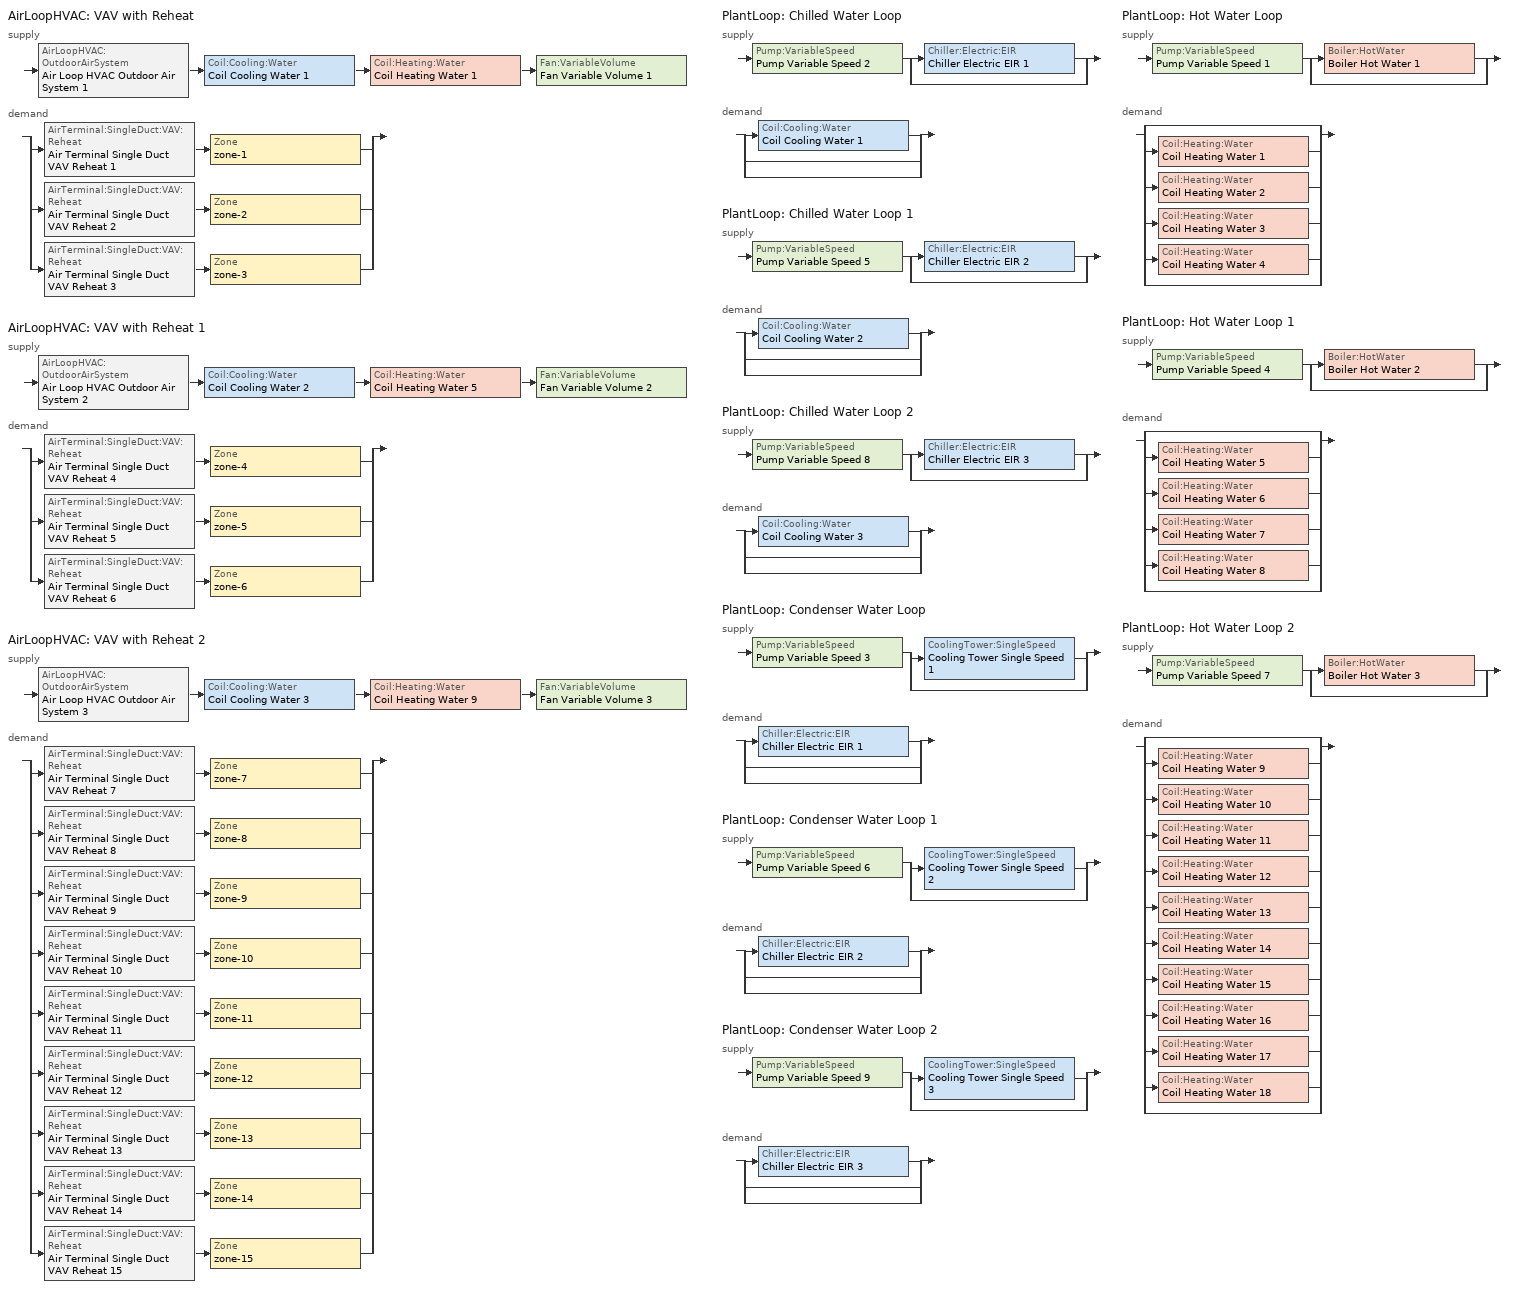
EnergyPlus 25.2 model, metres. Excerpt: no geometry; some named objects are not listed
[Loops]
AirLoopHVAC 'VAV with Reheat'
 supply: AirLoopHVAC:OutdoorAirSystem 'Air Loop HVAC Outdoor Air System 1' > Coil:Cooling:Water 'Coil Cooling Water 1' > Coil:Heating:Water 'Coil Heating Water 1' > Fan:VariableVolume 'Fan Variable Volume 1'
 demand: split
  | AirTerminal:SingleDuct:VAV:Reheat 'Air Terminal Single Duct VAV Reheat 1' > Zone 'zone-1'
  | AirTerminal:SingleDuct:VAV:Reheat 'Air Terminal Single Duct VAV Reheat 2' > Zone 'zone-2'
  | AirTerminal:SingleDuct:VAV:Reheat 'Air Terminal Single Duct VAV Reheat 3' > Zone 'zone-3'
AirLoopHVAC 'VAV with Reheat 1'
 supply: AirLoopHVAC:OutdoorAirSystem 'Air Loop HVAC Outdoor Air System 2' > Coil:Cooling:Water 'Coil Cooling Water 2' > Coil:Heating:Water 'Coil Heating Water 5' > Fan:VariableVolume 'Fan Variable Volume 2'
 demand: split
  | AirTerminal:SingleDuct:VAV:Reheat 'Air Terminal Single Duct VAV Reheat 4' > Zone 'zone-4'
  | AirTerminal:SingleDuct:VAV:Reheat 'Air Terminal Single Duct VAV Reheat 5' > Zone 'zone-5'
  | AirTerminal:SingleDuct:VAV:Reheat 'Air Terminal Single Duct VAV Reheat 6' > Zone 'zone-6'
AirLoopHVAC 'VAV with Reheat 2'
 supply: AirLoopHVAC:OutdoorAirSystem 'Air Loop HVAC Outdoor Air System 3' > Coil:Cooling:Water 'Coil Cooling Water 3' > Coil:Heating:Water 'Coil Heating Water 9' > Fan:VariableVolume 'Fan Variable Volume 3'
 demand: split
  | AirTerminal:SingleDuct:VAV:Reheat 'Air Terminal Single Duct VAV Reheat 7' > Zone 'zone-7'
  | AirTerminal:SingleDuct:VAV:Reheat 'Air Terminal Single Duct VAV Reheat 8' > Zone 'zone-8'
  | AirTerminal:SingleDuct:VAV:Reheat 'Air Terminal Single Duct VAV Reheat 9' > Zone 'zone-9'
  | AirTerminal:SingleDuct:VAV:Reheat 'Air Terminal Single Duct VAV Reheat 10' > Zone 'zone-10'
  | AirTerminal:SingleDuct:VAV:Reheat 'Air Terminal Single Duct VAV Reheat 11' > Zone 'zone-11'
  | AirTerminal:SingleDuct:VAV:Reheat 'Air Terminal Single Duct VAV Reheat 12' > Zone 'zone-12'
  | AirTerminal:SingleDuct:VAV:Reheat 'Air Terminal Single Duct VAV Reheat 13' > Zone 'zone-13'
  | AirTerminal:SingleDuct:VAV:Reheat 'Air Terminal Single Duct VAV Reheat 14' > Zone 'zone-14'
  | AirTerminal:SingleDuct:VAV:Reheat 'Air Terminal Single Duct VAV Reheat 15' > Zone 'zone-15'
PlantLoop 'Chilled Water Loop'
 supply: Pump:VariableSpeed 'Pump Variable Speed 2' > split
  | Chiller:Electric:EIR 'Chiller Electric EIR 1'
  | bypass
 demand: split
  | Coil:Cooling:Water 'Coil Cooling Water 1'
  | bypass
  | bypass
PlantLoop 'Chilled Water Loop 1'
 supply: Pump:VariableSpeed 'Pump Variable Speed 5' > split
  | Chiller:Electric:EIR 'Chiller Electric EIR 2'
  | bypass
 demand: split
  | Coil:Cooling:Water 'Coil Cooling Water 2'
  | bypass
  | bypass
PlantLoop 'Chilled Water Loop 2'
 supply: Pump:VariableSpeed 'Pump Variable Speed 8' > split
  | Chiller:Electric:EIR 'Chiller Electric EIR 3'
  | bypass
 demand: split
  | Coil:Cooling:Water 'Coil Cooling Water 3'
  | bypass
  | bypass
PlantLoop 'Condenser Water Loop'
 supply: Pump:VariableSpeed 'Pump Variable Speed 3' > split
  | CoolingTower:SingleSpeed 'Cooling Tower Single Speed 1'
  | bypass
 demand: split
  | Chiller:Electric:EIR 'Chiller Electric EIR 1'
  | bypass
  | bypass
PlantLoop 'Condenser Water Loop 1'
 supply: Pump:VariableSpeed 'Pump Variable Speed 6' > split
  | CoolingTower:SingleSpeed 'Cooling Tower Single Speed 2'
  | bypass
 demand: split
  | Chiller:Electric:EIR 'Chiller Electric EIR 2'
  | bypass
  | bypass
PlantLoop 'Condenser Water Loop 2'
 supply: Pump:VariableSpeed 'Pump Variable Speed 9' > split
  | CoolingTower:SingleSpeed 'Cooling Tower Single Speed 3'
  | bypass
 demand: split
  | Chiller:Electric:EIR 'Chiller Electric EIR 3'
  | bypass
  | bypass
PlantLoop 'Hot Water Loop'
 supply: Pump:VariableSpeed 'Pump Variable Speed 1' > split
  | Boiler:HotWater 'Boiler Hot Water 1'
  | bypass
 demand: split
  | bypass
  | Coil:Heating:Water 'Coil Heating Water 1'
  | Coil:Heating:Water 'Coil Heating Water 2'
  | Coil:Heating:Water 'Coil Heating Water 3'
  | Coil:Heating:Water 'Coil Heating Water 4'
  | bypass
PlantLoop 'Hot Water Loop 1'
 supply: Pump:VariableSpeed 'Pump Variable Speed 4' > split
  | Boiler:HotWater 'Boiler Hot Water 2'
  | bypass
 demand: split
  | bypass
  | Coil:Heating:Water 'Coil Heating Water 5'
  | Coil:Heating:Water 'Coil Heating Water 6'
  | Coil:Heating:Water 'Coil Heating Water 7'
  | Coil:Heating:Water 'Coil Heating Water 8'
  | bypass
PlantLoop 'Hot Water Loop 2'
 supply: Pump:VariableSpeed 'Pump Variable Speed 7' > split
  | Boiler:HotWater 'Boiler Hot Water 3'
  | bypass
 demand: split
  | bypass
  | Coil:Heating:Water 'Coil Heating Water 9'
  | Coil:Heating:Water 'Coil Heating Water 10'
  | Coil:Heating:Water 'Coil Heating Water 11'
  | Coil:Heating:Water 'Coil Heating Water 12'
  | Coil:Heating:Water 'Coil Heating Water 13'
  | Coil:Heating:Water 'Coil Heating Water 14'
  | Coil:Heating:Water 'Coil Heating Water 15'
  | Coil:Heating:Water 'Coil Heating Water 16'
  | Coil:Heating:Water 'Coil Heating Water 17'
  | Coil:Heating:Water 'Coil Heating Water 18'
  | bypass
[ZoneControl:Thermostat] Temperature Difference Between Cutout And Setpoint {deltaC}=0
Name | Zone or ZoneList | Control Type Schedule | Control 1
zone-1 Thermostat | zone-1 | zone-1 Thermostat Schedule | Thermostat Setpoint Dual Setpoint 1
zone-10 Thermostat | zone-10 | zone-10 Thermostat Schedule | Thermostat Setpoint Dual Setpoint 3
zone-11 Thermostat | zone-11 | zone-11 Thermostat Schedule | Thermostat Setpoint Dual Setpoint 2
zone-12 Thermostat | zone-12 | zone-12 Thermostat Schedule | Thermostat Setpoint Dual Setpoint 6
zone-13 Thermostat | zone-13 | zone-13 Thermostat Schedule | Thermostat Setpoint Dual Setpoint 4
zone-14 Thermostat | zone-14 | zone-14 Thermostat Schedule | Thermostat Setpoint Dual Setpoint 5
zone-15 Thermostat | zone-15 | zone-15 Thermostat Schedule | Thermostat Setpoint Dual Setpoint 13
zone-2 Thermostat | zone-2 | zone-2 Thermostat Schedule | Thermostat Setpoint Dual Setpoint 15
zone-3 Thermostat | zone-3 | zone-3 Thermostat Schedule | Thermostat Setpoint Dual Setpoint 10
zone-4 Thermostat | zone-4 | zone-4 Thermostat Schedule | Thermostat Setpoint Dual Setpoint 11
zone-5 Thermostat | zone-5 | zone-5 Thermostat Schedule | Thermostat Setpoint Dual Setpoint 7
zone-6 Thermostat | zone-6 | zone-6 Thermostat Schedule | Thermostat Setpoint Dual Setpoint 9
zone-7 Thermostat | zone-7 | zone-7 Thermostat Schedule | Thermostat Setpoint Dual Setpoint 8
zone-8 Thermostat | zone-8 | zone-8 Thermostat Schedule | Thermostat Setpoint Dual Setpoint 12
zone-9 Thermostat | zone-9 | zone-9 Thermostat Schedule | Thermostat Setpoint Dual Setpoint 14
[ThermostatSetpoint:DualSetpoint] Heating Setpoint Temperature Schedule=Medium Office HtgSetp; Cooling Setpoint Temperature Schedule=Medium Office ClgSetp
Thermostat Setpoint Dual Setpoint 1; Thermostat Setpoint Dual Setpoint 3; Thermostat Setpoint Dual Setpoint 2; Thermostat Setpoint Dual Setpoint 6; Thermostat Setpoint Dual Setpoint 4; Thermostat Setpoint Dual Setpoint 5; Thermostat Setpoint Dual Setpoint 13; Thermostat Setpoint Dual Setpoint 15; Thermostat Setpoint Dual Setpoint 10; Thermostat Setpoint Dual Setpoint 11; Thermostat Setpoint Dual Setpoint 7; Thermostat Setpoint Dual Setpoint 9; Thermostat Setpoint Dual Setpoint 8; Thermostat Setpoint Dual Setpoint 12; Thermostat Setpoint Dual Setpoint 14
[AirTerminal:SingleDuct:VAV:Reheat] Availability Schedule=Always On Discrete; Maximum Air Flow Rate {m3/s}=Autosize; Zone Minimum Air Flow Input Method=Constant; Constant Minimum Air Flow Fraction=0.3; Fixed Minimum Air Flow Rate {m3/s}=0; Maximum Hot Water or Steam Flow Rate {m3/s}=Autosize; Minimum Hot Water or Steam Flow Rate {m3/s}=0; Convergence Tolerance=0.001; Damper Heating Action=Normal; Maximum Flow per Zone Floor Area During Reheat {m3/s-m2}=Autocalculate; Maximum Flow Fraction During Reheat=Autocalculate; Maximum Reheat Air Temperature {C}=35
Name | Reheat Coil
Air Terminal Single Duct VAV Reheat 1 | Coil Heating Water 2
Air Terminal Single Duct VAV Reheat 10 | Coil Heating Water 13
Air Terminal Single Duct VAV Reheat 11 | Coil Heating Water 14
Air Terminal Single Duct VAV Reheat 12 | Coil Heating Water 15
Air Terminal Single Duct VAV Reheat 13 | Coil Heating Water 16
Air Terminal Single Duct VAV Reheat 14 | Coil Heating Water 17
Air Terminal Single Duct VAV Reheat 15 | Coil Heating Water 18
Air Terminal Single Duct VAV Reheat 2 | Coil Heating Water 3
Air Terminal Single Duct VAV Reheat 3 | Coil Heating Water 4
Air Terminal Single Duct VAV Reheat 4 | Coil Heating Water 6
Air Terminal Single Duct VAV Reheat 5 | Coil Heating Water 7
Air Terminal Single Duct VAV Reheat 6 | Coil Heating Water 8
Air Terminal Single Duct VAV Reheat 7 | Coil Heating Water 10
Air Terminal Single Duct VAV Reheat 8 | Coil Heating Water 11
Air Terminal Single Duct VAV Reheat 9 | Coil Heating Water 12
[Coil:Heating:Water] Availability Schedule=Always On Discrete; U-Factor Times Area Value {W/K}=Autosize; Maximum Water Flow Rate {m3/s}=Autosize; Performance Input Method=UFactorTimesAreaAndDesignWaterFlowRate; Rated Capacity {W}=Autosize; Rated Inlet Water Temperature {C}=82.2; Rated Inlet Air Temperature {C}=16.6; Rated Outlet Water Temperature {C}=71.1; Rated Outlet Air Temperature {C}=32.2; Rated Ratio for Air and Water Convection=0.5
Coil Heating Water 2; Coil Heating Water 13; Coil Heating Water 14; Coil Heating Water 15; Coil Heating Water 16; Coil Heating Water 17; Coil Heating Water 18; Coil Heating Water 3; Coil Heating Water 4; Coil Heating Water 6; Coil Heating Water 7; Coil Heating Water 8; Coil Heating Water 10; Coil Heating Water 11; Coil Heating Water 12; Coil Heating Water 1; Coil Heating Water 5; Coil Heating Water 9
[Zone equipment]
zone-1: Air Terminal Single Duct VAV Reheat 1
zone-10: Air Terminal Single Duct VAV Reheat 10
zone-11: Air Terminal Single Duct VAV Reheat 11
zone-12: Air Terminal Single Duct VAV Reheat 12
zone-13: Air Terminal Single Duct VAV Reheat 13
zone-14: Air Terminal Single Duct VAV Reheat 14
zone-15: Air Terminal Single Duct VAV Reheat 15
zone-2: Air Terminal Single Duct VAV Reheat 2
zone-3: Air Terminal Single Duct VAV Reheat 3
zone-4: Air Terminal Single Duct VAV Reheat 4
zone-5: Air Terminal Single Duct VAV Reheat 5
zone-6: Air Terminal Single Duct VAV Reheat 6
zone-7: Air Terminal Single Duct VAV Reheat 7
zone-8: Air Terminal Single Duct VAV Reheat 8
zone-9: Air Terminal Single Duct VAV Reheat 9
[Sizing:Zone] Zone Cooling Design Supply Air Temperature Input Method=SupplyAirTemperature; Zone Cooling Design Supply Air Temperature {C}=14; Zone Cooling Design Supply Air Temperature Difference {deltaC}=11.11; Zone Heating Design Supply Air Temperature Input Method=SupplyAirTemperature; Zone Heating Design Supply Air Temperature {C}=40; Zone Heating Design Supply Air Temperature Difference {deltaC}=11.11; Zone Cooling Design Supply Air Humidity Ratio {kgWater/kgDryAir}=0.0085; Zone Heating Design Supply Air Humidity Ratio {kgWater/kgDryAir}=0.008; Cooling Design Air Flow Method=DesignDay; Cooling Design Air Flow Rate {m3/s}=0; Cooling Minimum Air Flow per Zone Floor Area {m3/s-m2}=0.000762; Cooling Minimum Air Flow {m3/s}=0; Cooling Minimum Air Flow Fraction=0; Heating Design Air Flow Method=DesignDay; Heating Design Air Flow Rate {m3/s}=0; Heating Maximum Air Flow per Zone Floor Area {m3/s-m2}=0.002032; Heating Maximum Air Flow {m3/s}=0.141576; Heating Maximum Air Flow Fraction=0.3; Account for Dedicated Outdoor Air System=No; Zone Load Sizing Method=Sensible Load Only No Latent Load; Zone Latent Cooling Design Supply Air Humidity Ratio Input Method=HumidityRatioDifference; Zone Cooling Design Supply Air Humidity Ratio Difference {kgWater/kgDryAir}=0.005; Zone Latent Heating Design Supply Air Humidity Ratio Input Method=HumidityRatioDifference; Zone Humidification Design Supply Air Humidity Ratio Difference {kgWater/kgDryAir}=0.005; Type of Space Sum to Use=Coincident; Heating Coil Sizing Method=None; Maximum Heating Capacity To Cooling Load Sizing Ratio {W/W}=1
Name | Design Specification Outdoor Air Object
zone-1 | zone-1 DSOA Space List
zone-10; zone-11; zone-12; zone-13; zone-14; zone-15; zone-2; zone-5; zone-7; zone-8; zone-9 | 189.1-2009 - Office - WholeBuilding - Md Office - CZ4-8 Ventilation
zone-3 | zone-3 DSOA Space List
zone-4 | zone-4 DSOA Space List
zone-6 | zone-6 DSOA Space List
[DesignSpecification:OutdoorAir]
189.1-2009 - Office - WholeBuilding - Md Office - CZ4-8 Ventilation: Outdoor Air Method=Sum; Outdoor Air Flow per Person {m3/s-person}=0.00943895; Outdoor Air Flow per Zone Floor Area {m3/s-m2}=0; Outdoor Air Flow per Zone {m3/s}=0; Outdoor Air Flow Air Changes per Hour {1/hr}=0
[DesignSpecification:OutdoorAir:SpaceList] Space Design Specification Outdoor Air Object Name 1=189.1-2009 - Office - WholeBuilding - Md Office - CZ4-8 Ventilation; Space Design Specification Outdoor Air Object Name 2=189.1-2009 - Office - WholeBuilding - Md Office - CZ4-8 Ventilation; Space Design Specification Outdoor Air Object Name 3=189.1-2009 - Office - WholeBuilding - Md Office - CZ4-8 Ventilation
Name | Space Name 1 | Space Name 2 | Space Name 3
zone-1 DSOA Space List | Space 1 | Space 2 | Space 3
zone-3 DSOA Space List | Space 5 | Space 6 | Space 7
zone-4 DSOA Space List | Space 10 | Space 8 | Space 9
zone-6 DSOA Space List | Space 12 | Space 13 | Space 14
[AirLoopHVAC] Design Supply Air Flow Rate {m3/s}=AutoSize; Design Return Air Flow Fraction of Supply Air Flow=1
VAV with Reheat; VAV with Reheat 1; VAV with Reheat 2
[Sizing:System] Type of Load to Size On=Sensible; Design Outdoor Air Flow Rate {m3/s}=Autosize; Central Heating Maximum System Air Flow Ratio=0.3; Preheat Design Temperature {C}=7; Preheat Design Humidity Ratio {kgWater/kgDryAir}=0.008; Precool Design Temperature {C}=12.8; Precool Design Humidity Ratio {kgWater/kgDryAir}=0.008; Central Cooling Design Supply Air Temperature {C}=12.8; Central Heating Design Supply Air Temperature {C}=12.8; Type of Zone Sum to Use=NonCoincident; 100% Outdoor Air in Cooling=Yes; 100% Outdoor Air in Heating=Yes; Central Cooling Design Supply Air Humidity Ratio {kgWater/kgDryAir}=0.0085; Central Heating Design Supply Air Humidity Ratio {kgWater/kgDryAir}=0.008; Cooling Supply Air Flow Rate Method=DesignDay; Cooling Supply Air Flow Rate {m3/s}=0; Cooling Supply Air Flow Rate Per Floor Area {m3/s-m2}=0.00996765; Cooling Fraction of Autosized Cooling Supply Air Flow Rate=1; Cooling Supply Air Flow Rate Per Unit Cooling Capacity {m3/s-W}=3.94755e-05; Heating Supply Air Flow Rate Method=DesignDay; Heating Supply Air Flow Rate {m3/s}=0; Heating Supply Air Flow Rate Per Floor Area {m3/s-m2}=0.00996765; Heating Fraction of Autosized Heating Supply Air Flow Rate=1; Heating Fraction of Autosized Cooling Supply Air Flow Rate=1; Heating Supply Air Flow Rate Per Unit Heating Capacity {m3/s-W}=3.15882e-05; System Outdoor Air Method=ZoneSum; Zone Maximum Outdoor Air Fraction=1; Cooling Design Capacity Method=CoolingDesignCapacity; Cooling Design Capacity {W}=Autosize; Cooling Design Capacity Per Floor Area {W/m2}=234.7; Fraction of Autosized Cooling Design Capacity=1; Heating Design Capacity Method=HeatingDesignCapacity; Heating Design Capacity {W}=Autosize; Heating Design Capacity Per Floor Area {W/m2}=157; Fraction of Autosized Heating Design Capacity=1; Central Cooling Capacity Control Method=OnOff; Occupant Diversity=Autosize; Heating Coil Sizing Method=None; Maximum Heating Capacity To Cooling Capacity Sizing Ratio {W/W}=1
VAV with Reheat; VAV with Reheat 1; VAV with Reheat 2
[Controller:WaterCoil] Control Variable=Temperature; Actuator Variable=Flow; Controller Convergence Tolerance {deltaC}=Autosize; Maximum Actuated Flow {m3/s}=Autosize; Minimum Actuated Flow {m3/s}=0
Name | Action
Controller Water Coil 2; Controller Water Coil 4; Controller Water Coil 6 | Reverse
Controller Water Coil 1; Controller Water Coil 3; Controller Water Coil 5 | Normal
[Controller:OutdoorAir] Minimum Outdoor Air Flow Rate {m3/s}=0; Maximum Outdoor Air Flow Rate {m3/s}=Autosize; Economizer Control Type=NoEconomizer; Economizer Control Action Type=ModulateFlow; Economizer Maximum Limit Dry-Bulb Temperature {C}=28; Economizer Maximum Limit Enthalpy {J/kg}=64000; Economizer Minimum Limit Dry-Bulb Temperature {C}=-100; Lockout Type=NoLockout; Minimum Limit Type=FixedMinimum; High Humidity Control=No; High Humidity Outdoor Air Flow Ratio=1; Control High Indoor Humidity Based on Outdoor Humidity Ratio=Yes; Heat Recovery Bypass Control Type=BypassWhenWithinEconomizerLimits; Economizer Operation Staging=InterlockedWithMechanicalCooling
Name | Mechanical Ventilation Controller
Controller Outdoor Air 1 | Controller Mechanical Ventilation 1
Controller Outdoor Air 2 | Controller Mechanical Ventilation 2
Controller Outdoor Air 3 | Controller Mechanical Ventilation 3
[Controller:MechanicalVentilation] Availability Schedule=Always On Discrete; Demand Controlled Ventilation=No; System Outdoor Air Method=ZoneSum; Design Specification Outdoor Air Object Name 2=189.1-2009 - Office - WholeBuilding - Md Office - CZ4-8 Ventilation
Name | Zone or ZoneList Name 1 | Design Specification Outdoor Air Object Name 1 | Zone or ZoneList Name 2 | Zone or ZoneList Name 3 | Design Specification Outdoor Air Object Name 3 | Zone or ZoneList Name 4 | Design Specification Outdoor Air Object Name 4 | Zone or ZoneList Name 5 | Design Specification Outdoor Air Object Name 5 | Zone or ZoneList Name 6 | Design Specification Outdoor Air Object Name 6 | Zone or ZoneList Name 7 | Design Specification Outdoor Air Object Name 7 | Zone or ZoneList Name 8 | Design Specification Outdoor Air Object Name 8 | Zone or ZoneList Name 9 | Design Specification Outdoor Air Object Name 9
Controller Mechanical Ventilation 1 | zone-1 | zone-1 DSOA Space List | zone-2 | zone-3 | zone-3 DSOA Space List
Controller Mechanical Ventilation 2 | zone-4 | zone-4 DSOA Space List | zone-5 | zone-6 | zone-6 DSOA Space List
Controller Mechanical Ventilation 3 | zone-7 | 189.1-2009 - Office - WholeBuilding - Md Office - CZ4-8 Ventilation | zone-8 | zone-9 | 189.1-2009 - Office - WholeBuilding - Md Office - CZ4-8 Ventilation | zone-10 | 189.1-2009 - Office - WholeBuilding - Md Office - CZ4-8 Ventilation | zone-11 | 189.1-2009 - Office - WholeBuilding - Md Office - CZ4-8 Ventilation | zone-12 | 189.1-2009 - Office - WholeBuilding - Md Office - CZ4-8 Ventilation | zone-13 | 189.1-2009 - Office - WholeBuilding - Md Office - CZ4-8 Ventilation | zone-14 | 189.1-2009 - Office - WholeBuilding - Md Office - CZ4-8 Ventilation | zone-15 | 189.1-2009 - Office - WholeBuilding - Md Office - CZ4-8 Ventilation
[SetpointManager:MixedAir] Control Variable=Temperature
Node 14 OS Default SPM; Node 15 OS Default SPM; Node 16 OS Default SPM; Node 91 OS Default SPM; Node 92 OS Default SPM; Node 93 OS Default SPM; Node 161 OS Default SPM; Node 162 OS Default SPM; Node 163 OS Default SPM
[Coil:Cooling:Water] Availability Schedule=Always On Discrete; Design Water Flow Rate {m3/s}=Autosize; Design Air Flow Rate {m3/s}=Autosize; Design Inlet Water Temperature {C}=Autosize; Design Inlet Air Temperature {C}=Autosize; Design Outlet Air Temperature {C}=Autosize; Design Inlet Air Humidity Ratio {kgWater/kgDryAir}=Autosize; Design Outlet Air Humidity Ratio {kgWater/kgDryAir}=Autosize; Type of Analysis=SimpleAnalysis; Heat Exchanger Configuration=CrossFlow
Coil Cooling Water 1; Coil Cooling Water 2; Coil Cooling Water 3
[Fan:VariableVolume] Availability Schedule=Always On Discrete; Fan Total Efficiency=0.6045; Pressure Rise {Pa}=500; Maximum Flow Rate {m3/s}=AutoSize; Fan Power Minimum Flow Rate Input Method=FixedFlowRate; Fan Power Minimum Flow Fraction=0; Fan Power Minimum Air Flow Rate {m3/s}=0; Motor Efficiency=0.93; Motor In Airstream Fraction=1; Fan Power Coefficient 1=0.0407599; Fan Power Coefficient 2=0.088045; Fan Power Coefficient 3=-0.0729261; Fan Power Coefficient 4=0.94374; Fan Power Coefficient 5=0
Fan Variable Volume 1; Fan Variable Volume 2; Fan Variable Volume 3
[SetpointManager:Scheduled] Control Variable=Temperature
Name | Schedule
Setpoint Manager Scheduled 1 | Deck_Temperature
Setpoint Manager Scheduled 4 | Deck_Temperature 1
Setpoint Manager Scheduled 7 | Deck_Temperature 2
Setpoint Manager Scheduled 3 | Chilled_Water_Temperature
Setpoint Manager Scheduled 6 | Chilled_Water_Temperature 1
Setpoint Manager Scheduled 9 | Chilled_Water_Temperature 2
Setpoint Manager Scheduled 2 | Hot_Water_Temperature
Setpoint Manager Scheduled 5 | Hot_Water_Temperature 1
Setpoint Manager Scheduled 8 | Hot_Water_Temperature 2
[PlantLoop] Fluid Type=Water; Maximum Loop Temperature {C}=100; Minimum Loop Temperature {C}=0; Maximum Loop Flow Rate {m3/s}=Autosize; Minimum Loop Flow Rate {m3/s}=0; Plant Loop Volume {m3}=Autocalculate; Load Distribution Scheme=Optimal; Plant Loop Demand Calculation Scheme=SingleSetpoint; Common Pipe Simulation=None
Name | Plant Equipment Operation Scheme
Chilled Water Loop | Chilled Water Loop Operation Schemes
Chilled Water Loop 1 | Chilled Water Loop 1 Operation Schemes
Chilled Water Loop 2 | Chilled Water Loop 2 Operation Schemes
Condenser Water Loop | Condenser Water Loop Operation Schemes
Condenser Water Loop 1 | Condenser Water Loop 1 Operation Schemes
Condenser Water Loop 2 | Condenser Water Loop 2 Operation Schemes
Hot Water Loop | Hot Water Loop Operation Schemes
Hot Water Loop 1 | Hot Water Loop 1 Operation Schemes
Hot Water Loop 2 | Hot Water Loop 2 Operation Schemes
[Sizing:Plant] Sizing Option=NonCoincident; Zone Timesteps in Averaging Window=1; Coincident Sizing Factor Mode=None
Name | Loop Type | Design Loop Exit Temperature {C} | Loop Design Temperature Difference {deltaC}
Chilled Water Loop; Chilled Water Loop 1; Chilled Water Loop 2 | Cooling | 7.22 | 6.67
Condenser Water Loop; Condenser Water Loop 1; Condenser Water Loop 2 | Condenser | 29.4 | 5.6
Hot Water Loop; Hot Water Loop 1; Hot Water Loop 2 | Heating | 82 | 11
[Pump:VariableSpeed] Design Maximum Flow Rate {m3/s}=Autosize; Design Pump Head {Pa}=179352; Design Power Consumption {W}=Autosize; Motor Efficiency=0.9; Fraction of Motor Inefficiencies to Fluid Stream=0; Coefficient 1 of the Part Load Performance Curve=0; Coefficient 2 of the Part Load Performance Curve=1; Coefficient 3 of the Part Load Performance Curve=0; Coefficient 4 of the Part Load Performance Curve=0; Design Minimum Flow Rate {m3/s}=0; Pump Control Type=Intermittent; Skin Loss Radiative Fraction=0.5; Design Power Sizing Method=PowerPerFlowPerPressure; Design Electric Power per Unit Flow Rate {W/(m3/s)}=348701.1; Design Shaft Power per Unit Flow Rate per Unit Head {W/((m3/s)-Pa)}=1.28205; Design Minimum Flow Rate Fraction=0
Pump Variable Speed 2; Pump Variable Speed 5; Pump Variable Speed 8; Pump Variable Speed 3; Pump Variable Speed 6; Pump Variable Speed 9; Pump Variable Speed 1; Pump Variable Speed 4; Pump Variable Speed 7
[Chiller:Electric:EIR] Reference Capacity {W}=Autosize; Reference COP {W/W}=5.5; Reference Leaving Chilled Water Temperature {C}=6.67; Reference Entering Condenser Fluid Temperature {C}=29.4; Reference Chilled Water Flow Rate {m3/s}=Autosize; Reference Condenser Fluid Flow Rate {m3/s}=Autosize; Minimum Part Load Ratio=0.1; Maximum Part Load Ratio=1; Optimum Part Load Ratio=1; Minimum Unloading Ratio=0.2; Condenser Type=WaterCooled; Condenser Fan Power Ratio {W/W}=0; Fraction of Compressor Electric Consumption Rejected by Condenser=1; Leaving Chilled Water Lower Temperature Limit {C}=2; Chiller Flow Mode=NotModulated; Sizing Factor=1; Basin Heater Capacity {W/K}=0; Basin Heater Setpoint Temperature {C}=10; Condenser Heat Recovery Relative Capacity Fraction=1; Condenser Flow Control=ConstantFlow; Condenser Minimum Flow Fraction=0.2; Thermosiphon Minimum Temperature Difference=0
Name | Cooling Capacity Function of Temperature Curve | Electric Input to Cooling Output Ratio Function of Temperature Curve | Electric Input to Cooling Output Ratio Function of Part Load Ratio Curve
Chiller Electric EIR 1 | Curve Biquadratic 1 | Curve Biquadratic 2 | Curve Quadratic 1
Chiller Electric EIR 2 | Curve Biquadratic 3 | Curve Biquadratic 4 | Curve Quadratic 2
Chiller Electric EIR 3 | Curve Biquadratic 5 | Curve Biquadratic 6 | Curve Quadratic 3
[PlantEquipmentOperationSchemes] Control Scheme Schedule Name 1=Always On Discrete
Name | Control Scheme Object Type 1 | Control Scheme Name 1
Chilled Water Loop Operation Schemes | PlantEquipmentOperation:CoolingLoad | Chilled Water Loop Cooling Operation Scheme
Chilled Water Loop 1 Operation Schemes | PlantEquipmentOperation:CoolingLoad | Chilled Water Loop 1 Cooling Operation Scheme
Chilled Water Loop 2 Operation Schemes | PlantEquipmentOperation:CoolingLoad | Chilled Water Loop 2 Cooling Operation Scheme
Condenser Water Loop Operation Schemes | PlantEquipmentOperation:CoolingLoad | Condenser Water Loop Cooling Operation Scheme
Condenser Water Loop 1 Operation Schemes | PlantEquipmentOperation:CoolingLoad | Condenser Water Loop 1 Cooling Operation Scheme
Condenser Water Loop 2 Operation Schemes | PlantEquipmentOperation:CoolingLoad | Condenser Water Loop 2 Cooling Operation Scheme
Hot Water Loop Operation Schemes | PlantEquipmentOperation:HeatingLoad | Hot Water Loop Heating Operation Scheme
Hot Water Loop 1 Operation Schemes | PlantEquipmentOperation:HeatingLoad | Hot Water Loop 1 Heating Operation Scheme
Hot Water Loop 2 Operation Schemes | PlantEquipmentOperation:HeatingLoad | Hot Water Loop 2 Heating Operation Scheme
[PlantEquipmentOperation:CoolingLoad] Load Range Lower Limit 1 {W}=0; Load Range Upper Limit 1 {W}=1000000000
Name | Range Equipment List Name 1
Chilled Water Loop Cooling Operation Scheme | Chilled Water Loop Cooling Equipment List
Chilled Water Loop 1 Cooling Operation Scheme | Chilled Water Loop 1 Cooling Equipment List
Chilled Water Loop 2 Cooling Operation Scheme | Chilled Water Loop 2 Cooling Equipment List
Condenser Water Loop Cooling Operation Scheme | Condenser Water Loop Cooling Equipment List
Condenser Water Loop 1 Cooling Operation Scheme | Condenser Water Loop 1 Cooling Equipment List
Condenser Water Loop 2 Cooling Operation Scheme | Condenser Water Loop 2 Cooling Equipment List
[PlantEquipmentList]
Chilled Water Loop Cooling Equipment List: Chiller:Electric:EIR, Chiller Electric EIR 1
Chilled Water Loop 1 Cooling Equipment List: Chiller:Electric:EIR, Chiller Electric EIR 2
Chilled Water Loop 2 Cooling Equipment List: Chiller:Electric:EIR, Chiller Electric EIR 3
Condenser Water Loop Cooling Equipment List: CoolingTower:SingleSpeed, Cooling Tower Single Speed 1
Condenser Water Loop 1 Cooling Equipment List: CoolingTower:SingleSpeed, Cooling Tower Single Speed 2
Condenser Water Loop 2 Cooling Equipment List: CoolingTower:SingleSpeed, Cooling Tower Single Speed 3
Hot Water Loop Heating Equipment List: Boiler:HotWater, Boiler Hot Water 1
Hot Water Loop 1 Heating Equipment List: Boiler:HotWater, Boiler Hot Water 2
Hot Water Loop 2 Heating Equipment List: Boiler:HotWater, Boiler Hot Water 3
[CoolingTower:SingleSpeed] Design Water Flow Rate {m3/s}=Autosize; Design Air Flow Rate {m3/s}=Autosize; Design Fan Power {W}=Autosize; Design U-Factor Times Area Value {W/K}=Autosize; Free Convection Regime Air Flow Rate {m3/s}=Autosize; Free Convection Regime Air Flow Rate Sizing Factor=0.1; Free Convection Regime U-Factor Times Area Value {W/K}=Autosize; Free Convection U-Factor Times Area Value Sizing Factor=0.1; Performance Input Method=UFactorTimesAreaAndDesignWaterFlowRate; Heat Rejection Capacity and Nominal Capacity Sizing Ratio=1.25; Free Convection Capacity {W}=0; Free Convection Nominal Capacity Sizing Factor=0.1; Design Inlet Air Dry-Bulb Temperature {C}=35; Design Inlet Air Wet-Bulb Temperature {C}=25.6; Design Approach Temperature {deltaC}=Autosize; Design Range Temperature {deltaC}=Autosize; Basin Heater Capacity {W/K}=0; Basin Heater Setpoint Temperature {C}=2; Evaporation Loss Mode=LossFactor; Evaporation Loss Factor {percent/K}=0.2; Drift Loss Percent {percent}=0.008; Blowdown Calculation Mode=ConcentrationRatio; Blowdown Concentration Ratio=3; Capacity Control=FanCycling; Number of Cells=1; Cell Control=MinimalCell; Cell Minimum  Water Flow Rate Fraction=0.33; Cell Maximum Water Flow Rate Fraction=2.5; Sizing Factor=1
Cooling Tower Single Speed 1; Cooling Tower Single Speed 2; Cooling Tower Single Speed 3
[SetpointManager:FollowOutdoorAirTemperature] Control Variable=Temperature; Reference Temperature Type=OutdoorAirWetBulb; Offset Temperature Difference {deltaC}=1.5; Maximum Setpoint Temperature {C}=80; Minimum Setpoint Temperature {C}=6
Setpoint Manager Follow Outdoor Air Temperature 1; Setpoint Manager Follow Outdoor Air Temperature 2; Setpoint Manager Follow Outdoor Air Temperature 3
[Boiler:HotWater] Fuel Type=NaturalGas; Nominal Capacity {W}=Autosize; Nominal Thermal Efficiency=0.8; Efficiency Curve Temperature Evaluation Variable=LeavingBoiler; Design Water Flow Rate {m3/s}=Autosize; Minimum Part Load Ratio=0; Maximum Part Load Ratio=1; Optimum Part Load Ratio=1; Water Outlet Upper Temperature Limit {C}=99; Boiler Flow Mode=ConstantFlow; On Cycle Parasitic Electric Load {W}=0; Sizing Factor=1; Off Cycle Parasitic Fuel Load {W}=0
Name | Normalized Boiler Efficiency Curve
Boiler Hot Water 1 | Boiler Efficiency
Boiler Hot Water 2 | Boiler Efficiency 1
Boiler Hot Water 3 | Boiler Efficiency 2
[PlantEquipmentOperation:HeatingLoad] Load Range Lower Limit 1 {W}=0; Load Range Upper Limit 1 {W}=1000000000
Name | Range Equipment List Name 1
Hot Water Loop Heating Operation Scheme | Hot Water Loop Heating Equipment List
Hot Water Loop 1 Heating Operation Scheme | Hot Water Loop 1 Heating Equipment List
Hot Water Loop 2 Heating Operation Scheme | Hot Water Loop 2 Heating Equipment List
[Schedule:Day:Interval]
Medium Office HtgSetp Rule 1 Day Schedule; Medium Office HtgSetp Summer Design Day: No, 24:00, 15.6
Medium Office HtgSetp Default Schedule: No, 06:00, 15.6, 22:00, 21, 24:00, 15.6
Medium Office HtgSetp Rule 2 Day Schedule: No, 06:00, 15.6, 18:00, 21, 24:00, 15.6
Medium Office HtgSetp Winter Design Day: No, 24:00, 21
Medium Office ClgSetp Rule 1 Day Schedule; Medium Office ClgSetp Winter Design Day: No, 24:00, 26.7
Medium Office ClgSetp Default Schedule; Medium Office ClgSetp Summer Design Day: No, 06:00, 26.7, 22:00, 24, 24:00, 26.7
Medium Office ClgSetp Rule 2 Day Schedule: No, 06:00, 26.7, 18:00, 24, 24:00, 26.7
Chilled_Water_Temperature_Default; Chilled_Water_Temperature_Default 1; Chilled_Water_Temperature_Default 2; Chilled_Water_Temperature_Summer_Design_Day; Chilled_Water_Temperature_Summer_Design_Day 1; Chilled_Water_Temperature_Summer_Design_Day 2; Chilled_Water_Temperature_Winter_Design_Day; Chilled_Water_Temperature_Winter_Design_Day 1; Chilled_Water_Temperature_Winter_Design_Day 2: No, 24:00, 6.7
Deck_Temperature_Default; Deck_Temperature_Default 1; Deck_Temperature_Default 2; Deck_Temperature_Summer_Design_Day; Deck_Temperature_Summer_Design_Day 1; Deck_Temperature_Summer_Design_Day 2; Deck_Temperature_Winter_Design_Day; Deck_Temperature_Winter_Design_Day 1; Deck_Temperature_Winter_Design_Day 2: No, 24:00, 12.8
Hot_Water_Temperature_Default; Hot_Water_Temperature_Default 1; Hot_Water_Temperature_Default 2; Hot_Water_Temperature_Summer_Design_Day; Hot_Water_Temperature_Summer_Design_Day 1; Hot_Water_Temperature_Summer_Design_Day 2; Hot_Water_Temperature_Winter_Design_Day; Hot_Water_Temperature_Winter_Design_Day 1; Hot_Water_Temperature_Winter_Design_Day 2: No, 24:00, 67
[Schedule:Week:Daily]
Medium Office HtgSetp Week Rule - Jan1-Dec31: Medium Office HtgSetp Rule 1 Day Schedule, Medium Office HtgSetp Default Schedule, Medium Office HtgSetp Default Schedule, Medium Office HtgSetp Default Schedule, Medium Office HtgSetp Default Schedule, Medium Office HtgSetp Default Schedule, Medium Office HtgSetp Rule 2 Day Schedule, Medium Office HtgSetp Default Schedule, Medium Office HtgSetp Summer Design Day, Medium Office HtgSetp Winter Design Day, Medium Office HtgSetp Default Schedule, Medium Office HtgSetp Default Schedule
Medium Office ClgSetp Week Rule - Jan1-Dec31: Medium Office ClgSetp Rule 1 Day Schedule, Medium Office ClgSetp Default Schedule, Medium Office ClgSetp Default Schedule, Medium Office ClgSetp Default Schedule, Medium Office ClgSetp Default Schedule, Medium Office ClgSetp Default Schedule, Medium Office ClgSetp Rule 2 Day Schedule, Medium Office ClgSetp Default Schedule, Medium Office ClgSetp Summer Design Day, Medium Office ClgSetp Winter Design Day, Medium Office ClgSetp Default Schedule, Medium Office ClgSetp Default Schedule
Chilled_Water_Temperature Week Rule - Jan1-Dec31: Chilled_Water_Temperature_Default, Chilled_Water_Temperature_Default, Chilled_Water_Temperature_Default, Chilled_Water_Temperature_Default, Chilled_Water_Temperature_Default, Chilled_Water_Temperature_Default, Chilled_Water_Temperature_Default, Chilled_Water_Temperature_Default, Chilled_Water_Temperature_Summer_Design_Day, Chilled_Water_Temperature_Winter_Design_Day, Chilled_Water_Temperature_Default, Chilled_Water_Temperature_Default
Chilled_Water_Temperature 1 Week Rule - Jan1-Dec31: Chilled_Water_Temperature_Default 1, Chilled_Water_Temperature_Default 1, Chilled_Water_Temperature_Default 1, Chilled_Water_Temperature_Default 1, Chilled_Water_Temperature_Default 1, Chilled_Water_Temperature_Default 1, Chilled_Water_Temperature_Default 1, Chilled_Water_Temperature_Default 1, Chilled_Water_Temperature_Summer_Design_Day 1, Chilled_Water_Temperature_Winter_Design_Day 1, Chilled_Water_Temperature_Default 1, Chilled_Water_Temperature_Default 1
Chilled_Water_Temperature 2 Week Rule - Jan1-Dec31: Chilled_Water_Temperature_Default 2, Chilled_Water_Temperature_Default 2, Chilled_Water_Temperature_Default 2, Chilled_Water_Temperature_Default 2, Chilled_Water_Temperature_Default 2, Chilled_Water_Temperature_Default 2, Chilled_Water_Temperature_Default 2, Chilled_Water_Temperature_Default 2, Chilled_Water_Temperature_Summer_Design_Day 2, Chilled_Water_Temperature_Winter_Design_Day 2, Chilled_Water_Temperature_Default 2, Chilled_Water_Temperature_Default 2
Deck_Temperature Week Rule - Jan1-Dec31: Deck_Temperature_Default, Deck_Temperature_Default, Deck_Temperature_Default, Deck_Temperature_Default, Deck_Temperature_Default, Deck_Temperature_Default, Deck_Temperature_Default, Deck_Temperature_Default, Deck_Temperature_Summer_Design_Day, Deck_Temperature_Winter_Design_Day, Deck_Temperature_Default, Deck_Temperature_Default
Deck_Temperature 1 Week Rule - Jan1-Dec31: Deck_Temperature_Default 1, Deck_Temperature_Default 1, Deck_Temperature_Default 1, Deck_Temperature_Default 1, Deck_Temperature_Default 1, Deck_Temperature_Default 1, Deck_Temperature_Default 1, Deck_Temperature_Default 1, Deck_Temperature_Summer_Design_Day 1, Deck_Temperature_Winter_Design_Day 1, Deck_Temperature_Default 1, Deck_Temperature_Default 1
Deck_Temperature 2 Week Rule - Jan1-Dec31: Deck_Temperature_Default 2, Deck_Temperature_Default 2, Deck_Temperature_Default 2, Deck_Temperature_Default 2, Deck_Temperature_Default 2, Deck_Temperature_Default 2, Deck_Temperature_Default 2, Deck_Temperature_Default 2, Deck_Temperature_Summer_Design_Day 2, Deck_Temperature_Winter_Design_Day 2, Deck_Temperature_Default 2, Deck_Temperature_Default 2
Hot_Water_Temperature Week Rule - Jan1-Dec31: Hot_Water_Temperature_Default, Hot_Water_Temperature_Default, Hot_Water_Temperature_Default, Hot_Water_Temperature_Default, Hot_Water_Temperature_Default, Hot_Water_Temperature_Default, Hot_Water_Temperature_Default, Hot_Water_Temperature_Default, Hot_Water_Temperature_Summer_Design_Day, Hot_Water_Temperature_Winter_Design_Day, Hot_Water_Temperature_Default, Hot_Water_Temperature_Default
Hot_Water_Temperature 1 Week Rule - Jan1-Dec31: Hot_Water_Temperature_Default 1, Hot_Water_Temperature_Default 1, Hot_Water_Temperature_Default 1, Hot_Water_Temperature_Default 1, Hot_Water_Temperature_Default 1, Hot_Water_Temperature_Default 1, Hot_Water_Temperature_Default 1, Hot_Water_Temperature_Default 1, Hot_Water_Temperature_Summer_Design_Day 1, Hot_Water_Temperature_Winter_Design_Day 1, Hot_Water_Temperature_Default 1, Hot_Water_Temperature_Default 1
Hot_Water_Temperature 2 Week Rule - Jan1-Dec31: Hot_Water_Temperature_Default 2, Hot_Water_Temperature_Default 2, Hot_Water_Temperature_Default 2, Hot_Water_Temperature_Default 2, Hot_Water_Temperature_Default 2, Hot_Water_Temperature_Default 2, Hot_Water_Temperature_Default 2, Hot_Water_Temperature_Default 2, Hot_Water_Temperature_Summer_Design_Day 2, Hot_Water_Temperature_Winter_Design_Day 2, Hot_Water_Temperature_Default 2, Hot_Water_Temperature_Default 2
[Schedule:Year]
Medium Office HtgSetp: Medium Office HtgSetp Week Rule - Jan1-Dec31, 1, 1, 12, 31
Medium Office ClgSetp: Medium Office ClgSetp Week Rule - Jan1-Dec31, 1, 1, 12, 31
Chilled_Water_Temperature: Chilled_Water_Temperature Week Rule - Jan1-Dec31, 1, 1, 12, 31
Chilled_Water_Temperature 1: Chilled_Water_Temperature 1 Week Rule - Jan1-Dec31, 1, 1, 12, 31
Chilled_Water_Temperature 2: Chilled_Water_Temperature 2 Week Rule - Jan1-Dec31, 1, 1, 12, 31
Deck_Temperature: Deck_Temperature Week Rule - Jan1-Dec31, 1, 1, 12, 31
Deck_Temperature 1: Deck_Temperature 1 Week Rule - Jan1-Dec31, 1, 1, 12, 31
Deck_Temperature 2: Deck_Temperature 2 Week Rule - Jan1-Dec31, 1, 1, 12, 31
Hot_Water_Temperature: Hot_Water_Temperature Week Rule - Jan1-Dec31, 1, 1, 12, 31
Hot_Water_Temperature 1: Hot_Water_Temperature 1 Week Rule - Jan1-Dec31, 1, 1, 12, 31
Hot_Water_Temperature 2: Hot_Water_Temperature 2 Week Rule - Jan1-Dec31, 1, 1, 12, 31
[Schedule:Compact]
zone-1 Thermostat Schedule; zone-10 Thermostat Schedule; zone-11 Thermostat Schedule; zone-12 Thermostat Schedule; zone-13 Thermostat Schedule; zone-14 Thermostat Schedule; zone-15 Thermostat Schedule; zone-2 Thermostat Schedule; zone-3 Thermostat Schedule; zone-4 Thermostat Schedule; zone-5 Thermostat Schedule; zone-6 Thermostat Schedule; zone-7 Thermostat Schedule; zone-8 Thermostat Schedule; zone-9 Thermostat Schedule: Through: 12/31, For: AllDays, Until: 24:00, 4
[Schedule:Constant]
Always On Discrete: Hourly Value=1
[Curve:Biquadratic]
Name | Coefficient1 Constant | Coefficient2 x | Coefficient3 x**2 | Coefficient4 y | Coefficient5 y**2 | Coefficient6 x*y | Minimum Value of x {BasedOnField A2} | Maximum Value of x {BasedOnField A2} | Minimum Value of y {BasedOnField A3} | Maximum Value of y {BasedOnField A3} | Input Unit Type for X | Input Unit Type for Y | Output Unit Type
Curve Biquadratic 1; Curve Biquadratic 3; Curve Biquadratic 5 | 0.258 | 0.0389 | -0.000217 | 0.0469 | -0.000943 | -0.000343 | 5 | 10 | 24 | 35
Curve Biquadratic 2; Curve Biquadratic 4; Curve Biquadratic 6 | 0.934 | -0.0582 | 0.0045 | 0.00243 | 0.000486 | -0.00122 | 5 | 10 | 24 | 35
Boiler Efficiency; Boiler Efficiency 1; Boiler Efficiency 2 | 1 | 0 | 0 | 0 | 0 | 0 | 0 | 1 | 0 | 1 | Dimensionless | Dimensionless | Dimensionless
[Curve:Quadratic] Coefficient1 Constant=0.222903; Coefficient2 x=0.313387; Coefficient3 x**2=0.46371; Minimum Value of x {BasedOnField A2}=0; Maximum Value of x {BasedOnField A2}=1
Curve Quadratic 1; Curve Quadratic 2; Curve Quadratic 3
